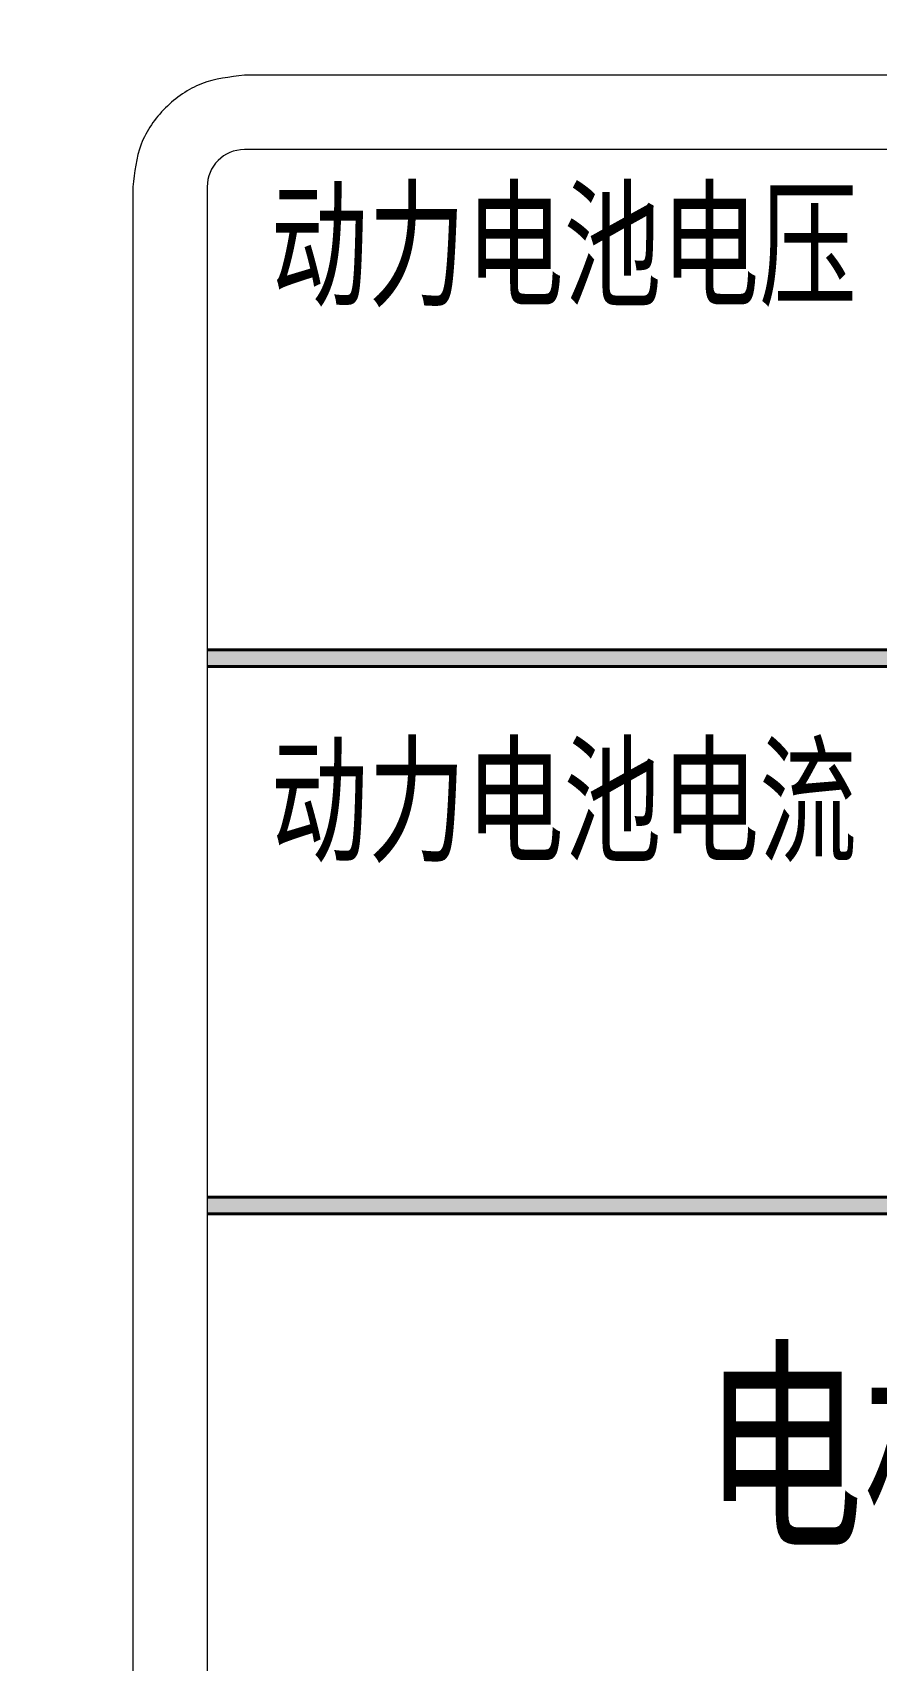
# Model space of a CAD drawing. Extents: x -871 to 2543, y 496 to 1402.
# Drawn here: x -599.89 to -577.22, y 904.36 to 948.14 of the extents above; entities that cross this region are included whole.
import ezdxf

# ---------------------------------------------------------------- set-up
doc = ezdxf.new("R2010")
doc.units = 0
doc.layers.get('0').update_dxf_attribs({"linetype": 'CONTINUOUS', "lineweight": 40})
doc.layers.get('DEFPOINTS').update_dxf_attribs({"linetype": 'CONTINUOUS'})
doc.layers.add('7', color=7, linetype='CONTINUOUS')
doc.layers.add('7标注层', color=4, linetype='CONTINUOUS', lineweight=20)
doc.layers.add('细实线1', color=7, linetype='CONTINUOUS', lineweight=15)
doc.styles.add('HZTXT1', font='', dxfattribs={"width": 0.7, "height": 5})
doc.styles.add('PC_TEXTSTYLE', font='txt.shx', dxfattribs={"width": 0.8, "bigfont": 'hzfs.shx'})
doc.styles.get('HZTXT1').set_extended_font_data('楷体_GB2312')
doc.dimstyles.new('副本 (2) (2)TH_GBDIM', dxfattribs={"dimtxt": 3.5, "dimasz": 2.5, "dimexe": 2, "dimexo": 0, "dimgap": 1.5, "dimtad": 1, "dimtoh": 1, "dimdec": 1, "dimdsep": 46, "dimtxsty": 'PC_TEXTSTYLE', "dimcen": 2.5, "dimazin": 2, "dimtfac": 0.714286, "dimtdec": 1, "dimtmove": 0, "dimatfit": 3, "dimfxl": 1, "dimtolj": 1, "dimtzin": 0, "dimarcsym": 0})

# ---------------------------------------------------------------- blocks, each defined once
blk = doc.blocks.new('*D7')
at = {"layer": '7', "color": 0, "lineweight": -2, "ltscale": 10, "transparency": 16777216}
for p, q in [((-729.6545490885169, 915.8521153688475), (-729.6545490885169, 1025.010144483361)), ((-416.3461908960728, 915.8521153688475), (-416.3461908960728, 1025.010144483361)), ((-727.1545490885169, 1023.010144483361), (-418.8461908960728, 1023.010144483361))]:
    blk.add_line(p, q, dxfattribs=at)
at = {"layer": '7', "color": 0, "ltscale": 10, "transparency": 16777216}
for points in [[(-727.1545490885169, 1023.426811150027), (-727.1545490885169, 1022.593477816694), (-729.6545490885169, 1023.010144483361)], [(-418.8461908960728, 1023.426811150027), (-418.8461908960728, 1022.593477816694), (-416.3461908960728, 1023.010144483361)]]:
    blk.add_solid(points, dxfattribs=at)
at = {"layer": 'DEFPOINTS', "color": 0, "ltscale": 10, "transparency": 16777216}
for p in [(-416.3461908960728, 1023.010144483361), (-729.6545490885169, 915.8521153688475), (-416.3461908960728, 915.8521153688475)]:
    blk.add_point(p, dxfattribs=at)
at = {"layer": '7', "color": 0, "ltscale": 10, "transparency": 16777216, "insert": (-573.0003699922948, 1026.260144483361), "char_height": 3.5, "attachment_point": 5, "style": 'PC_TEXTSTYLE'}
blk.add_mtext('\\A1;313.3', dxfattribs=at)
blk = doc.blocks.new('*D8')
at = {"layer": '7', "color": 0, "lineweight": -2, "ltscale": 10, "transparency": 16777216}
for p, q in [((-713.4155318403632, 938.5697998762175), (-713.4155318403632, 1017.462917626611)), ((-432.5852155948073, 938.5697998762173), (-432.5852155948073, 1017.462917626611)), ((-435.0852155948073, 1015.462917626611), (-710.9155318403632, 1015.462917626611))]:
    blk.add_line(p, q, dxfattribs=at)
at = {"layer": '7', "color": 0, "ltscale": 10, "transparency": 16777216}
for points in [[(-710.9155318403632, 1015.879584293278), (-710.9155318403632, 1015.046250959945), (-713.4155318403632, 1015.462917626611)], [(-435.0852155948073, 1015.879584293278), (-435.0852155948073, 1015.046250959945), (-432.5852155948073, 1015.462917626611)]]:
    blk.add_solid(points, dxfattribs=at)
at = {"layer": 'DEFPOINTS', "color": 0, "ltscale": 10, "transparency": 16777216}
for p in [(-713.4155318403632, 1015.462917626611), (-713.4155318403632, 938.5697998762175), (-432.5852155948073, 938.5697998762173)]:
    blk.add_point(p, dxfattribs=at)
at = {"layer": '7', "color": 0, "ltscale": 10, "transparency": 16777216, "insert": (-573.0003737175853, 1018.712917626611), "char_height": 3.5, "attachment_point": 5, "style": 'PC_TEXTSTYLE'}
blk.add_mtext('\\A1;280.8', dxfattribs=at)

msp = doc.modelspace()

# ---------------------------------------------------------------- hatches: boundary and pattern name
at = {"layer": '7标注层', "ltscale": 10}
for points in [[(-550.8003822132878, 931.5442754182509), (-595.2003608438235, 931.5442754182509), (-595.2003608438235, 931.0921236578608), (-550.8003822132878, 931.0921236578608)], [(-550.8003822132878, 916.8276529813888), (-595.2003608438235, 916.8276529813888), (-595.2003608438235, 916.3755012209988), (-550.8003822132878, 916.3755012209988)]]:
    msp.add_hatch(color=0, dxfattribs=at).paths.add_polyline_path(points)

# ---------------------------------------------------------------- linework, layer by layer
at = {"color": 7, "linetype": 'Continuous', "lineweight": 15}
for p, q in [((-551.8003692181796, 946.9936945200011), (-594.2003675067813, 946.9936945200011)), ((-551.8003692181796, 944.9936904668853), (-594.2003675067813, 944.9936904668853)), ((-597.2003698611647, 943.9936884403273), (-597.2003698611647, 868.3936909031167)), ((-595.2003695333392, 943.9936884403273), (-595.2003695333392, 868.3936909031167))]:
    msp.add_line(p, q, dxfattribs=at)
at = {"color": 0}
for p, q in [((-595.2003608438235, 931.5442754182509), (-550.8003822132878, 931.5442754182509)), ((-595.2003608438235, 931.0921236578611), (-550.8003822132878, 931.0921236578611))]:
    msp.add_line(p, q, dxfattribs=at)
for p, q in [((-595.2003608438235, 916.8276529813888), (-550.8003822132878, 916.8276529813888)), ((-595.2003608438235, 916.8276529813888), (-550.8003822132878, 916.8276529813888)), ((-595.2003608438235, 916.375501220999), (-550.8003822132878, 916.375501220999))]:
    msp.add_line(p, q)
at = {"color": 7, "linetype": 'Continuous', "lineweight": 15}
msp.add_arc((-594.2003692711492, 943.9936909067155), 1.000000000000014, 90, 180, dxfattribs=at)
for points, knots in [([(-573.000369992295, 978.2997526884124), (-575.7757771308927, 978.2688305190034), (-581.329835595671, 978.2069500351035), (-589.6222246049572, 977.7251587023977), (-599.3530958241865, 976.8391447362762), (-610.4308359981603, 975.3391284384841), (-622.246117883868, 973.1497386336932), (-633.2990019616514, 970.5496785991902), (-643.6337201833476, 967.5425528813903), (-653.6290010698726, 963.9823787997282), (-663.0768722427986, 959.9016015667842), (-671.8637050546795, 955.3397182535978), (-679.1228549815705, 950.8549858987064), (-685.1411524650171, 946.5570372045522), (-690.0421529541272, 942.5764597903924), (-694.7336570489019, 938.1706202018497), (-699.0965889240222, 933.2884846171598), (-703.0517439495877, 927.8447629407988), (-706.4735345161655, 922.0352139299314), (-708.193250492157, 917.8622529442839), (-709.0530529880912, 915.7759071052119)], [0, 0, 0, 0, 0.04713882072838785, 0.09433274226514052, 0.1414843047109799, 0.2145668108878993, 0.2876636122850687, 0.3523532110324962, 0.4170382476491193, 0.4831805933211104, 0.5493210953289012, 0.6126363893950918, 0.6759521071364133, 0.7192466100095866, 0.7625703604305298, 0.8058448680273667, 0.8537182162213413, 0.9015892137622404, 0.9507977824156225, 1, 1, 1, 1]), ([(-594.2003675067813, 946.9936945200011), (-594.5934793197855, 946.9485972679431), (-595.3797012721875, 946.8584029558206), (-596.371337328226, 946.1646580103281), (-597.0650879553089, 945.1730238822356), (-597.1552758737955, 944.386800417758), (-597.2003698611647, 943.9936884403273)], [0, 0, 0, 0, 0.2500004992703913, 0.4999999342065906, 0.7499998111730294, 1, 1, 1, 1])]:
    msp.add_open_spline(points, degree=3, knots=knots, dxfattribs=at)
at = {"layer": '细实线1', "color": 0}
for p, q in [((-550.8003822132878, 931.5442754182509), (-595.2003608438235, 931.5442754182509)), ((-595.2003608438235, 931.0921236578611), (-550.8003822132878, 931.0921236578611))]:
    msp.add_line(p, q, dxfattribs=at)

# ---------------------------------------------------------------- texts
at = {"style": 'HZTXT1', "width": 0.7}
for s, height, p in [('动力电池电压', 2.75, (-593.4969409008778, 941.0673788564395)), ('动力电池电流', 2.75, (-593.4969409008778, 926.123812842578)), ('电机转速', 4.5, (-581.8658444729384, 907.8618496295528))]:
    msp.add_text(s, height=height, dxfattribs=at).set_placement(p)

# ---------------------------------------------------------------- dimensions: what is measured, and where the dimension line sits
at = {"layer": '7', "color": 4, "ltscale": 5}
for base, p1, p2, picture, middle in [((-416.3461908960728, 1023.010144483361), (-729.6545490885169, 915.8521153688475), (-416.3461908960728, 915.8521153688475), '*D7', (-573.0003699922948, 1026.260144483361)), ((-713.4155318403632, 1015.462917626611), (-432.5852155948073, 938.5697998762173), (-713.4155318403632, 938.5697998762175), '*D8', (-573.0003737175853, 1018.712917626611))]:
    dim = msp.add_linear_dim(base=base, p1=p1, p2=p2, dimstyle='副本 (2) (2)TH_GBDIM', dxfattribs=at)
    dim.commit()
    dim.dimension.update_dxf_attribs({"geometry": picture, "text_midpoint": middle})

doc.saveas('drawing.dxf')
